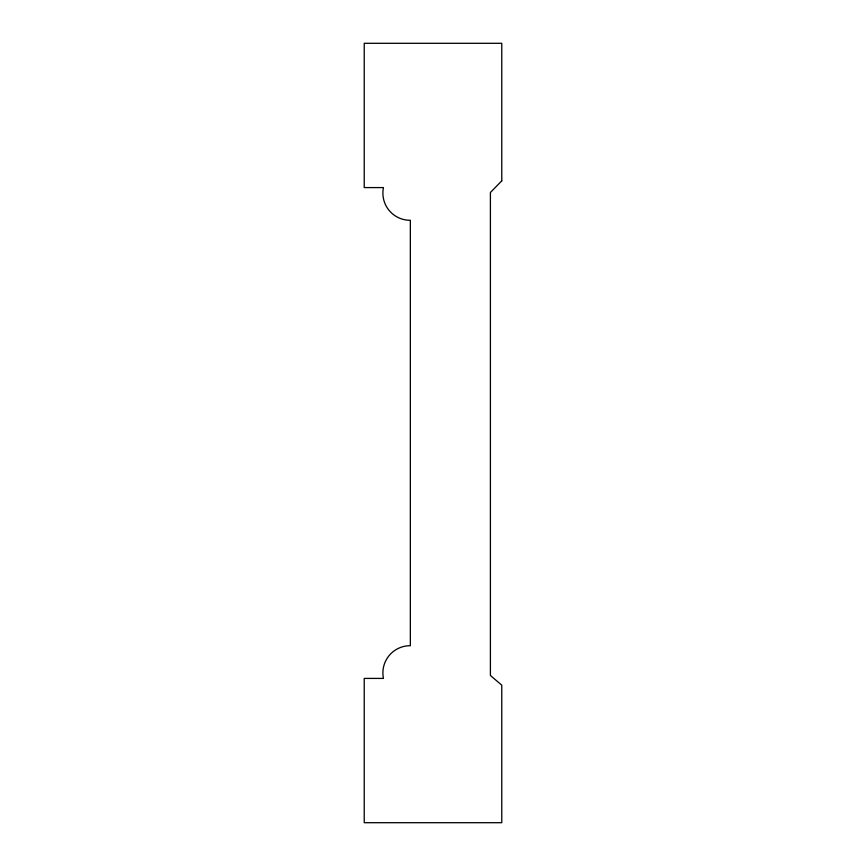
<?xml version="1.0" encoding="UTF-8"?>
<svg xmlns="http://www.w3.org/2000/svg" width="866" height="866" viewBox="0 0 866 866"><rect width="100%" height="100%" fill="white"/><g stroke="black" fill="none" stroke-linecap="round" stroke-linejoin="round"><path stroke-width="1.3" d="M501.771 180.842L490.405 192.49L490.405 675.48L501.771 685.158L501.771 822.7L364.229 822.7L364.229 678.414L383.443 678.414A27.214 27.214 0 0 1 410.343 645.711L410.343 220.289A27.214 27.214 0 0 1 383.443 187.586L364.229 187.586L364.229 43.3L501.771 43.3L501.771 180.842"/></g></svg>
